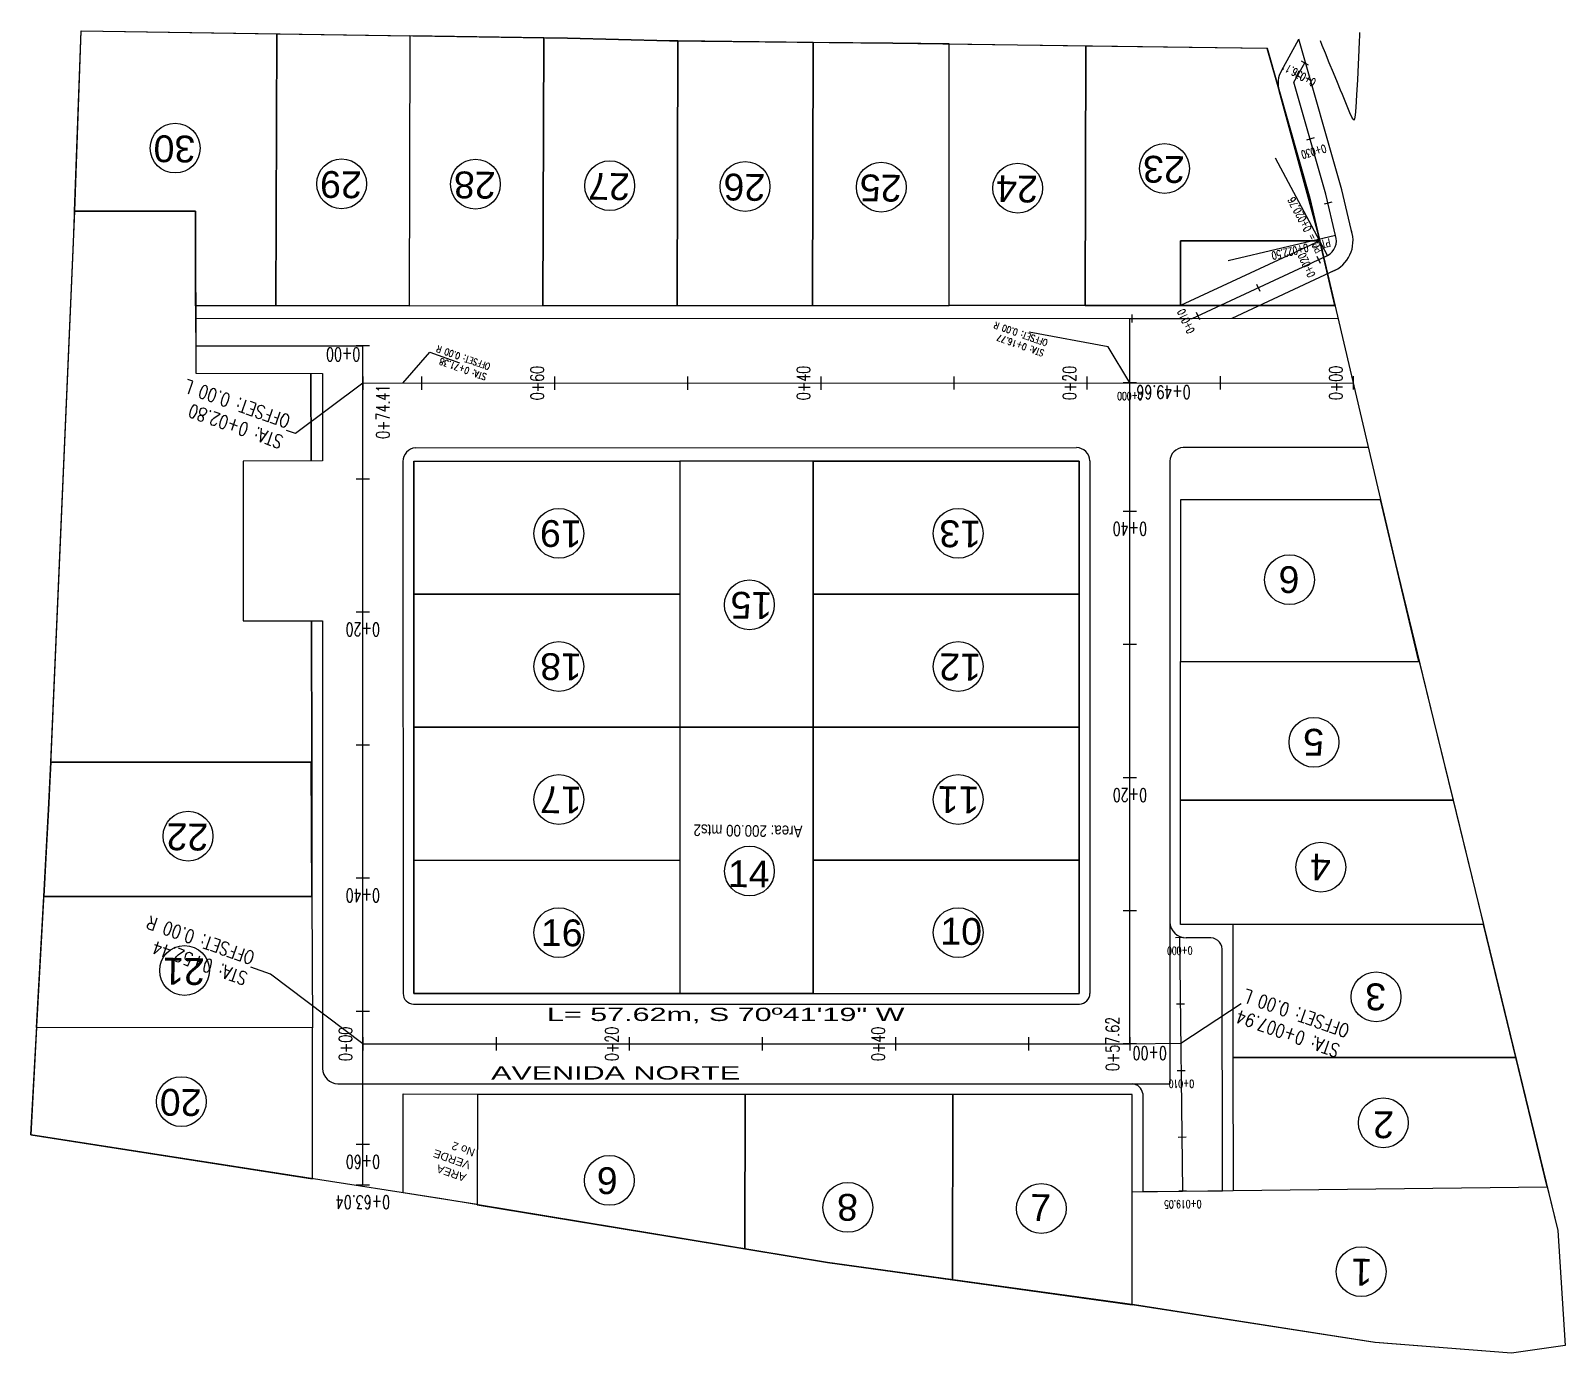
# Model space of a CAD drawing. Header units: metres. Extents: x 604533 to 608048, y 1310709 to 1311860.
# Drawn here: x 607032.5 to 607147.8, y 1311658.2 to 1311757.6 of the extents above; entities that cross this region are included whole.
import ezdxf
from ezdxf.enums import TextEntityAlignment as Align

# ---------------------------------------------------------------- set-up
doc = ezdxf.new("R2010")
doc.units = ezdxf.units.M
doc.header["$LTSCALE"] = 0.0254
doc.header["$MEASUREMENT"] = 0
for name, color, linetype in [('A CIVIL', 6, 'Continuous'), ('CVL_CUADCON_LIN', 8, 'Continuous'), ('EJE CALLE ESTE-TXT-ROAD-STAT', 7, 'Continuous'), ('EJE CALLE NORTE-TXT-ROAD-STAT', 7, 'Continuous'), ('EJE CALLE OESTE-TXT-ROAD-STAT', 7, 'Continuous'), ('EJE DE CANAL-TXT-ROAD-STAT', 7, 'Continuous'), ('EJE ED CALLE SUR-TXT-ROAD-STAT', 7, 'Continuous'), ('EJES', 30, 'Continuous'), ('LOTES', 3, 'Continuous'), ('perfiles', 3, 'Continuous'), ('POLIGONO', 4, 'Continuous'), ('ROTULOS LOTES', 1, 'Continuous'), ('STALBL', 7, 'Continuous'), ('STAPTS', 7, 'Continuous'), ('VENTANAS', 252, 'Continuous')]:
    doc.layers.add(name, color=color, linetype=linetype)
doc.styles.add('ALINEAMIENTO', font='romans.shx', dxfattribs={"width": 0.7, "height": 1})
doc.styles.add('ALINEAMIENTO 2', font='romans.shx', dxfattribs={"width": 0.7, "height": 0.6})
doc.styles.add('COTA ELE', font='romans.shx', dxfattribs={"height": 5})
doc.styles.add('ele lot', font='ARIALN.TTF', dxfattribs={"width": 0.7, "height": 0.75})
doc.styles.add('perfiles', font='romans.shx', dxfattribs={"width": 0.8, "height": 1})
doc.styles.add('ROTULOS', font='arial.ttf', dxfattribs={"height": 3})
doc.styles.get("Standard").update_dxf_attribs({"font": 'arial.ttf'})
doc.styles.add('TSN - Arial Narrow', font='ARIALN.TTF')
doc.dimstyles.new('COMEN PERFIL', dxfattribs={"dimscale": 40, "dimtxt": 5, "dimasz": 100, "dimexe": 0.005, "dimexo": 0.005, "dimgap": 0.005, "dimtad": 2, "dimzin": 0, "dimdsep": 46, "dimtxsty": 'COTA ELE', "dimcen": 0.09, "dimclrd": 1, "dimclre": 1, "dimclrt": 3, "dimadec": 0, "dimazin": 0, "dimtfac": 1, "dimtofl": 0, "dimtmove": 0, "dimatfit": 3, "dimldrblk": 'ARCHTICK', "dimfxl": 1, "dimtolj": 1, "dimtzin": 0, "dimarcsym": 0})
doc.dimstyles.new('LOTES', dxfattribs={"dimscale": 0.001, "dimtxt": 1, "dimasz": 100, "dimexe": 0.005, "dimexo": 0.005, "dimgap": 0.005, "dimtad": 2, "dimzin": 0, "dimdsep": 46, "dimtxsty": 'ALINEAMIENTO', "dimcen": 0.09, "dimclrd": 1, "dimclre": 1, "dimclrt": 3, "dimadec": 0, "dimazin": 0, "dimtfac": 1, "dimtofl": 0, "dimtmove": 0, "dimatfit": 3, "dimldrblk": 'ARCHTICK', "dimfxl": 1, "dimtolj": 1, "dimtzin": 0, "dimarcsym": 0})

# ---------------------------------------------------------------- blocks, each defined once
blk = doc.blocks.new('_ArchTick')
at = {"color": 0, "linetype": 'ByBlock', "const_width": 0.15}
blk.add_lwpolyline([(-0.5, -0.5), (0.5, 0.5)], dxfattribs=at)
blk = doc.blocks.new('lbl_tic')
blk.add_line((0, -0.04165), (0, 0.04165))
blk = doc.blocks.new('sta_tic')
blk.add_line((0, -0.04165), (0, 0.04165))

msp = doc.modelspace()

# ---------------------------------------------------------------- linework, layer by layer
for p, q in [((607051.014, 1311757.331), (607050.95, 1311736.897)), ((607044.918, 1311744.005), (607044.924, 1311731.825)), ((607044.922, 1311735.933), (607130.736, 1311735.95)), ((607044.922, 1311735.933), (607130.736, 1311735.95)), ((607044.924, 1311731.825), (607054.439, 1311731.791)), ((607054.439, 1311731.791), (607054.442, 1311725.239)), ((607061.428, 1311726.225), (607111.087, 1311726.235)), ((607133.013, 1311726.238), (607119.107, 1311726.237)), ((607054.442, 1311725.239), (607048.493, 1311725.225)), ((607048.493, 1311725.225), (607048.497, 1311713.209)), ((607060.494, 1311725.198), (607060.511, 1311685.228)), ((607061.299, 1311725.225, -100), (607081.299, 1311725.226, -100)), ((607061.299, 1311725.225, -100), (607061.301, 1311685.225, -100)), ((607091.299, 1311725.227, -100), (607081.299, 1311725.226, -100)), ((607081.299, 1311725.226, -100), (607081.3, 1311715.226, -100)), ((607091.299, 1311725.227, -100), (607111.299, 1311725.227, -100)), ((607091.299, 1311725.227, -100), (607091.3, 1311715.227, -100)), ((607111.299, 1311725.227, -100), (607111.3, 1311715.227, -100)), ((607112.104, 1311725.244), (607112.106, 1311685.226)), ((607118.107, 1311725.228), (607118.109, 1311678.436)), ((607061.3, 1311715.225, -100), (607081.3, 1311715.226, -100)), ((607081.3, 1311715.226, -100), (607081.3, 1311705.226, -100)), ((607091.3, 1311715.227, -100), (607111.3, 1311715.227, -100)), ((607091.3, 1311715.227, -100), (607091.3, 1311705.227, -100)), ((607111.3, 1311715.227, -100), (607111.3, 1311705.227, -100)), ((607048.497, 1311713.209), (607054.447, 1311713.224)), ((607054.447, 1311713.224), (607054.451, 1311702.599)), ((607061.3, 1311705.225, -100), (607081.3, 1311705.226, -100)), ((607091.3, 1311705.227, -100), (607081.3, 1311705.226, -100)), ((607081.3, 1311705.226, -100), (607081.3, 1311695.226, -100)), ((607091.3, 1311705.227, -100), (607111.3, 1311705.227, -100)), ((607091.3, 1311705.227, -100), (607091.3, 1311695.227, -100)), ((607111.3, 1311705.227, -100), (607111.3, 1311695.227, -100)), ((607033.898, 1311699.527, -100), (607034.032, 1311702.6, -100)), ((607034.032, 1311702.6, -100), (607053.645, 1311702.599, -100)), ((607053.645, 1311702.599, -100), (607053.646, 1311692.499, -100)), ((607054.451, 1311702.599), (607054.453, 1311679.577)), ((607033.511, 1311692.498, -100), (607033.898, 1311699.527, -100)), ((607061.3, 1311695.225, -100), (607081.3, 1311695.226, -100)), ((607081.3, 1311695.226, -100), (607081.301, 1311685.226, -100)), ((607091.3, 1311695.227, -100), (607111.3, 1311695.227, -100)), ((607091.3, 1311695.227, -100), (607091.301, 1311685.227, -100)), ((607111.3, 1311695.227, -100), (607111.301, 1311685.227, -100)), ((607053.646, 1311692.499, -100), (607033.511, 1311692.498, -100)), ((607121.005, 1311689.413), (607119.325, 1311689.413)), ((607122.067, 1311670.402), (607122.044, 1311688.561)), ((607061.301, 1311685.225, -100), (607081.301, 1311685.226, -100)), ((607091.301, 1311685.227, -100), (607081.301, 1311685.226, -100)), ((607091.301, 1311685.227, -100), (607111.301, 1311685.227, -100)), ((607061.295, 1311684.428), (607111.32, 1311684.426)), ((607055.605, 1311678.433), (607118.109, 1311678.436)), ((607116.071, 1311677.705), (607116.071, 1311670.334))]:
    msp.add_line(p, q)
at = {"ltscale": 20000}
for p, q in [((607053.586, 1311725.237, 113.103), (607053.569, 1311731.794, 174.833)), ((607053.645, 1311702.599, -100), (607053.617, 1311713.222, 0))]:
    msp.add_line(p, q, dxfattribs=at)
for points in [[(607050.945, 1311736.897), (607044.917, 1311736.895), (607044.914, 1311744.005), (607035.825, 1311744.007), (607036.318, 1311757.56), (607051.009, 1311757.331), (607050.945, 1311736.897)], [(607050.95, 1311736.897), (607044.921, 1311736.895), (607044.918, 1311744.005), (607035.83, 1311744.007), (607036.323, 1311757.56), (607051.014, 1311757.331), (607050.95, 1311736.897)], [(607060.95, 1311736.898), (607050.95, 1311736.896), (607051.014, 1311757.331), (607061.013, 1311757.174), (607060.95, 1311736.898)], [(607060.95, 1311736.898), (607071, 1311736.9), (607071.063, 1311757.017), (607061.013, 1311757.174), (607060.95, 1311736.898)], [(607081.152, 1311756.799), (607080.509, 1311756.806), (607072.849, 1311756.99), (607071.063, 1311757.017), (607071, 1311736.9), (607081.09, 1311736.902), (607081.152, 1311756.799)], [(607091.321, 1311756.685), (607081.152, 1311756.799), (607081.09, 1311736.902), (607091.26, 1311736.904), (607091.321, 1311756.685)], [(607091.26, 1311736.904), (607101.52, 1311736.906), (607101.526, 1311756.562), (607097.303, 1311756.618), (607091.321, 1311756.685), (607091.26, 1311736.904)], [(607111.742, 1311736.908), (607101.52, 1311736.906), (607101.526, 1311756.563), (607111.804, 1311756.428), (607111.742, 1311736.908)], [(607118.899, 1311736.91), (607111.737, 1311736.908), (607111.799, 1311756.428), (607125.403, 1311756.25), (607128.616, 1311744.975), (607128.616, 1311744.975), (607129.365, 1311741.78), (607118.898, 1311741.778), (607118.899, 1311736.91)], [(607118.899, 1311736.91), (607111.737, 1311736.908), (607111.799, 1311756.428), (607125.403, 1311756.25), (607128.616, 1311744.975), (607128.616, 1311744.975), (607129.365, 1311741.78), (607118.898, 1311741.778), (607118.899, 1311736.91)], [(607118.9, 1311710.157), (607136.841, 1311710.158), (607137.911, 1311705.754), (607139.384, 1311699.745), (607118.9, 1311699.743), (607118.9, 1311710.157)], [(607118.901, 1311690.413), (607118.9, 1311699.743), (607139.384, 1311699.745), (607141.049, 1311692.954), (607141.666, 1311690.415), (607118.901, 1311690.413)], [(607053.701, 1311682.649), (607032.969, 1311682.658), (607033.511, 1311692.498), (607053.646, 1311692.499), (607053.701, 1311682.649)], [(607032.525, 1311674.589), (607053.701, 1311671.3), (607053.701, 1311682.649), (607032.969, 1311682.658), (607032.525, 1311674.589)], [(607066.066, 1311669.353), (607086.168, 1311666.031), (607086.21, 1311677.636), (607066.101, 1311677.643), (607066.066, 1311669.353)], [(607101.781, 1311663.704), (607101.798, 1311677.631), (607086.21, 1311677.636), (607086.168, 1311666.031), (607092.383, 1311665.003), (607101.781, 1311663.704)], [(607115.267, 1311661.84), (607115.267, 1311670.322), (607115.266, 1311677.626), (607101.798, 1311677.631), (607101.781, 1311663.704), (607115.267, 1311661.84)], [(607115.267, 1311661.84), (607115.267, 1311670.322), (607122.866, 1311670.413), (607146.458, 1311670.697), (607147.257, 1311667.409), (607147.811, 1311658.771), (607143.763, 1311658.186), (607133.517, 1311659.005), (607115.267, 1311661.84)], [(607116.071, 1311670.331), (607122.067, 1311670.404)]]:
    msp.add_lwpolyline(points)
for points in [[(607048.497, 1311713.209), (607053.617, 1311713.222), (607053.645, 1311702.599), (607034.032, 1311702.6), (607035.83, 1311744.007), (607044.869, 1311744.005), (607044.924, 1311731.825), (607053.569, 1311731.794), (607053.586, 1311725.237), (607048.493, 1311725.225), (607048.497, 1311713.209), (607053.617, 1311713.222)], [(607061.3, 1311715.225), (607061.299, 1311725.225), (607081.299, 1311725.226), (607081.3, 1311715.226), (607061.3, 1311715.225)], [(607091.3, 1311705.227), (607091.299, 1311725.227), (607081.299, 1311725.226), (607081.3, 1311705.226), (607091.3, 1311705.227)], [(607111.3, 1311715.227), (607111.299, 1311725.227), (607091.299, 1311725.227), (607091.3, 1311715.227), (607111.3, 1311715.227)], [(607061.3, 1311705.225), (607061.3, 1311715.225), (607081.3, 1311715.226), (607081.3, 1311705.226), (607061.3, 1311705.225)], [(607111.3, 1311705.227), (607111.3, 1311715.227), (607091.3, 1311715.227), (607091.3, 1311705.227), (607111.3, 1311705.228)], [(607061.3, 1311695.225), (607061.3, 1311705.225), (607081.3, 1311705.226), (607081.301, 1311695.226), (607061.3, 1311695.225)], [(607091.301, 1311685.227), (607091.3, 1311705.227), (607081.3, 1311705.226), (607081.301, 1311685.226), (607091.301, 1311685.227)], [(607111.3, 1311695.227), (607111.3, 1311705.228), (607091.3, 1311705.227), (607091.301, 1311695.227), (607111.3, 1311695.227)], [(607061.301, 1311685.225), (607061.3, 1311695.225), (607081.301, 1311695.226), (607081.301, 1311685.226), (607061.301, 1311685.225)], [(607111.301, 1311685.227), (607111.3, 1311695.227), (607091.301, 1311695.227), (607091.301, 1311685.227), (607111.301, 1311685.227)], [(607066.066, 1311669.354), (607060.517, 1311670.242), (607060.514, 1311677.687), (607066.101, 1311677.663), (607066.066, 1311669.353)]]:
    msp.add_lwpolyline(points, dxfattribs=at)
at = {"elevation": -100}
msp.add_lwpolyline([(607130.506, 1311736.912), (607118.899, 1311736.91), (607118.898, 1311741.778), (607129.365, 1311741.78), (607130.506, 1311736.912)], dxfattribs=at)
for centre in [(607043.373, 1311748.74, -100), (607117.705, 1311747.202, -100), (607055.885, 1311746.054, -100), (607065.935, 1311746.023, -100), (607076.025, 1311745.914, -100), (607086.194, 1311745.858, -100), (607096.426, 1311745.798, -100), (607106.676, 1311745.732, -100), (607072.207, 1311719.791, -100), (607102.207, 1311719.793, -100), (607127.093, 1311716.312, -100), (607086.519, 1311714.422, -100), (607072.207, 1311709.791, -100), (607102.207, 1311709.793, -100), (607128.932, 1311704.094, -100), (607072.208, 1311699.791, -100), (607102.208, 1311699.793, -100), (607044.346, 1311697.043, -100), (607086.52, 1311694.422, -100), (607129.45, 1311694.711, -100), (607072.208, 1311689.791, -100), (607102.208, 1311689.793, -100), (607044.086, 1311686.943, -100), (607133.597, 1311684.965, -100), (607043.843, 1311677.097, -100), (607134.143, 1311675.498, -100), (607075.996, 1311671.178, -100), (607093.915, 1311669.148, -100), (607108.451, 1311669.064, -100), (607132.481, 1311664.32, -100)]:
    msp.add_circle(centre, 1.872)
for centre, radius, start, end in [((607061.541, 1311725.184), 1.047, 96.20389, 179.22788), ((607111.055, 1311725.184), 1.051, 3.2609, 88.2202), ((607119.154, 1311725.19), 1.048, 92.5672, 177.94142), ((607119.316, 1311690.622), 1.209, 181.75201, 270.42454), ((607121.101, 1311688.471), 0.947, 5.49013, 95.81986), ((607061.277, 1311685.195), 0.767, 177.55498, 271.3472), ((607111.265, 1311685.266), 0.842, 273.7755, 357.25991), ((607055.633, 1311679.614), 1.181, 181.73888, 268.68651), ((607115.218, 1311677.576), 0.862, 8.63323, 86.1582)]:
    msp.add_arc(centre, radius, start, end)
at = {"layer": 'A CIVIL'}
for p, q in [((607044.923, 1311733.873), (607057.507, 1311733.875)), ((607057.486, 1311670.831), (607057.467, 1311733.875)), ((607057.468, 1311731.08), (607131.874, 1311731.094)), ((607115.107, 1311681.431), (607115.105, 1311731.091)), ((607057.483, 1311681.431), (607115.107, 1311681.431))]:
    msp.add_line(p, q, dxfattribs=at)
at = {"layer": 'A CIVIL', "ltscale": 20000}
for p, q in [((607118.84, 1311689.413), (607119.069, 1311670.367)), ((607115.107, 1311681.431, -100), (607118.936, 1311681.477))]:
    msp.add_line(p, q, dxfattribs=at)
msp.add_lwpolyline([(607130.51, 1311736.914), (607128.616, 1311744.975), (607125.408, 1311756.25)], dxfattribs=at)
at = {"layer": 'CVL_CUADCON_LIN', "ltscale": 0.5, "flags": 128}
for points in [[(607118.899, 1311722.306), (607118.9, 1311710.157), (607136.821, 1311710.153), (607133.929, 1311722.308), (607118.899, 1311722.306)], [(607122.84, 1311690.413), (607122.84, 1311680.413), (607144.097, 1311680.414), (607141.666, 1311690.415), (607122.84, 1311690.413)], [(607122.84, 1311680.413), (607122.866, 1311670.413), (607146.458, 1311670.697), (607144.097, 1311680.414), (607122.84, 1311680.413)]]:
    msp.add_lwpolyline(points, dxfattribs=at)
at = {"layer": 'EJES', "ltscale": 20000}
for p, q in [((607126.484, 1311754.555, -100), (607127.807, 1311756.934, -100)), ((607126.302, 1311753.059, -100), (607129.365, 1311741.78, -100))]:
    msp.add_line(p, q, dxfattribs=at)
at = {"layer": 'EJES', "ltscale": 20000, "elevation": -100}
msp.add_lwpolyline([(607115.104, 1311731.091), (607115.103, 1311735.947), (607119.792, 1311735.948), (607129.961, 1311740.679, 0.3637158), (607130.557, 1311742.17), (607129.826, 1311745.289), (607127.432, 1311753.689), (607128.243, 1311755.146)], format="xyb", dxfattribs=at)
at = {"layer": 'EJES', "ltscale": 20000}
msp.add_arc((607128.232, 1311753.583, -100), 2, 150.9064, 195.19418, dxfattribs=at)
at = {"layer": 'LOTES', "ltscale": 20000}
for p, q in [((607129.365, 1311741.78, -100), (607118.899, 1311736.911, -100)), ((607130.515, 1311739.558, -100), (607122.757, 1311735.948, -100))]:
    msp.add_line(p, q, dxfattribs=at)
at = {"layer": 'LOTES', "ltscale": 20000, "elevation": -100}
msp.add_lwpolyline([(607131.834, 1311742.2), (607131.036, 1311745.603), (607127.807, 1311756.934)], dxfattribs=at)
at = {"layer": 'LOTES', "color": 0, "ltscale": 20000}
msp.add_lwpolyline([(607053.646, 1311692.499), (607053.589, 1311702.599), (607034.037, 1311702.6), (607033.516, 1311692.498), (607053.646, 1311692.499)], dxfattribs=at)
at = {"layer": 'LOTES', "ltscale": 20000}
msp.add_arc((607129.37, 1311741.78, -100), 2.5, 291.66766, 18.18097, dxfattribs=at)
at = {"layer": 'perfiles', "color": 1, "ltscale": 20000}
msp.add_line((607111.742, 1311736.908), (607130.51, 1311736.914), dxfattribs=at)
at = {"layer": 'POLIGONO', "ltscale": 20000}
msp.add_polyline3d([(607125.408, 1311756.25, 0), (607128.621, 1311744.975, 0), (607135.052, 1311717.536, 0), (607137.916, 1311705.754, 0), (607141.054, 1311692.954, 0), (607147.262, 1311667.409, 0), (607147.816, 1311658.771, 0), (607143.767, 1311658.185, 0), (607133.522, 1311659.005, 0), (607115.444, 1311661.817, 0), (607092.388, 1311665.003, 0), (607063.407, 1311669.793, 0), (607032.529, 1311674.589, 0), (607033.903, 1311699.527, 0), (607035.745, 1311741.653, 0), (607036.323, 1311757.56, 0), (607072.849, 1311756.99, 0), (607080.509, 1311756.806, 0), (607097.303, 1311756.618, 0), (607125.408, 1311756.25, 0)], dxfattribs=at)
at = {"layer": 'POLIGONO', "color": 6, "ltscale": 20000}
msp.add_polyline3d([(607132.36, 1311757.418, 0.5), (607132.356, 1311757.354, 0.5), (607132.347, 1311757.173, 0.5), (607132.329, 1311756.784, 0.5), (607132.298, 1311756.088, 0.5), (607132.25, 1311755.027, 0.5), (607132.194, 1311753.871, 0.5), (607132.133, 1311752.748, 0.5), (607132.069, 1311751.785, 0.5), (607132.018, 1311751.216, 0.5), (607131.98, 1311750.949, 0.5), (607131.955, 1311750.862, 0.5), (607131.943, 1311750.849, 0.5), (607131.922, 1311750.853, 0.5), (607131.871, 1311750.901, 0.5), (607131.776, 1311751.058, 0.5), (607131.623, 1311751.386, 0.5), (607131.416, 1311751.895, 0.5), (607131.223, 1311752.395, 0.5), (607131.077, 1311752.761, 0.5), (607130.936, 1311753.095, 0.5), (607130.698, 1311753.668, 0.5), (607130.402, 1311754.385, 0.5), (607130.087, 1311755.15, 0.5), (607129.791, 1311755.869, 0.5), (607129.553, 1311756.447, 0.5), (607129.412, 1311756.789, 0.5)], dxfattribs=at)
at = {"layer": 'STAPTS', "ltscale": 20000}
for p, q in [((607129.961, 1311740.679, -100), (607126.035, 1311747.991, -100)), ((607130.557, 1311742.17, -100), (607122.476, 1311740.276, -100))]:
    msp.add_line(p, q, dxfattribs=at)

# ---------------------------------------------------------------- block references
at = {"layer": 'EJE CALLE ESTE-TXT-ROAD-STAT', "ltscale": 20000, "xscale": 12.00480192097931, "yscale": 12.00480192083015, "zscale": 12.0048019207683, "rotation": 90.01744373754154}
for name, p in [('lbl_tic', (607057.467, 1311733.875, -100)), ('sta_tic', (607057.47, 1311723.875, -100)), ('lbl_tic', (607057.473, 1311713.875, -100)), ('sta_tic', (607057.476, 1311703.875, -100)), ('lbl_tic', (607057.479, 1311693.875, -100)), ('sta_tic', (607057.482, 1311683.875, -100)), ('lbl_tic', (607057.485, 1311673.875, -100)), ('lbl_tic', (607057.486, 1311670.831, -100))]:
    msp.add_blockref(name, p, dxfattribs=at)
at = {"layer": 'EJE CALLE NORTE-TXT-ROAD-STAT', "ltscale": 20000, "xscale": 12.00480192084797, "yscale": 12.00480192083015, "zscale": 12.0048019207683, "rotation": 180}
for name, p in [('lbl_tic', (607057.483, 1311681.431, -100)), ('sta_tic', (607067.483, 1311681.431, -100)), ('lbl_tic', (607077.483, 1311681.431, -100)), ('sta_tic', (607087.483, 1311681.431, -100)), ('lbl_tic', (607097.483, 1311681.431, -100)), ('sta_tic', (607107.483, 1311681.431, -100)), ('lbl_tic', (607115.107, 1311681.431, -100))]:
    msp.add_blockref(name, p, dxfattribs=at)
at = {"layer": 'EJE CALLE OESTE-TXT-ROAD-STAT', "ltscale": 20000, "xscale": 12.004801920629, "yscale": 12.00480192083015, "zscale": 12.0048019207683, "rotation": 90.002719049235}
for name, p in [('lbl_tic', (607115.105, 1311731.091, -100)), ('lbl_tic', (607115.105, 1311721.431, -100)), ('sta_tic', (607115.106, 1311711.431, -100)), ('lbl_tic', (607115.106, 1311701.431, -100)), ('sta_tic', (607115.107, 1311691.431, -100)), ('lbl_tic', (607115.107, 1311681.431, -100))]:
    msp.add_blockref(name, p, dxfattribs=at)
at = {"layer": 'EJE DE CANAL-TXT-ROAD-STAT', "ltscale": 20000, "xscale": 12.00480192059632, "yscale": 12.00480192083015, "zscale": 12.0048019207683, "rotation": 90.003637710036}
msp.add_blockref('lbl_tic', (607115.105, 1311731.091, -100), dxfattribs=at)
at = {"layer": 'EJE ED CALLE SUR-TXT-ROAD-STAT', "ltscale": 20000, "xscale": 12.00480192082828, "yscale": 12.00480192083015, "zscale": 12.0048019207683, "rotation": 180.0109692433304}
for name, p in [('lbl_tic', (607057.468, 1311731.08, -100)), ('sta_tic', (607061.874, 1311731.081, -100)), ('lbl_tic', (607071.874, 1311731.083, -100)), ('sta_tic', (607081.874, 1311731.085, -100)), ('lbl_tic', (607091.874, 1311731.087, -100)), ('sta_tic', (607101.874, 1311731.089, -100)), ('lbl_tic', (607111.874, 1311731.09, -100)), ('sta_tic', (607121.874, 1311731.092, -100)), ('lbl_tic', (607131.874, 1311731.094, -100))]:
    msp.add_blockref(name, p, dxfattribs=at)
at = {"layer": 'STALBL', "ltscale": 20000, "yscale": 7.202881152441, "zscale": 7.202881152460989}
for name, p, xscale, rotation in [('lbl_tic', (607128.243, 1311755.146, -100), 7.202881152313983, 240.9064030703242), ('sta_tic', (607127.703, 1311754.176, -100), 7.202881152313983, 240.9064030703242), ('lbl_tic', (607128.65, 1311749.417, -100), 7.202881152376685, 105.9064030690209), ('sta_tic', (607129.988, 1311744.6, -100), 7.202881152401511, 103.1922000410876), ('lbl_tic', (607129.272, 1311740.358, -100), 7.202881152580166, 204.9500554647199), ('sta_tic', (607124.738, 1311738.249, -100), 7.202881152580166, 204.9500554647199), ('lbl_tic', (607120.205, 1311736.14, -100), 7.202881152580166, 204.9500554647199), ('sta_tic', (607115.247, 1311735.947, -100), 7.202881152496984, 180.0109692440713), ('lbl_tic', (607115.104, 1311731.091, -100), 7.202881152496984, 90.01096924407125), ('lbl_tic', (607118.84, 1311689.413, -100), 7.202881152426867, 90.6886260336685), ('sta_tic', (607118.9, 1311684.413, -100), 7.202881152426867, 90.6886260336685), ('lbl_tic', (607118.961, 1311679.414, -100), 7.202881152426867, 90.6886260336685), ('sta_tic', (607119.021, 1311674.414, -100), 7.202881152426867, 90.6886260336685), ('lbl_tic', (607119.069, 1311670.367, -100), 7.202881152426867, 90.6886260336685)]:
    msp.add_blockref(name, p, dxfattribs=dict(at, xscale=xscale, rotation=rotation))

# ---------------------------------------------------------------- texts
at = {"linetype": 'Continuous', "lineweight": 25, "ltscale": 0.1, "insert": (607092.245, 1311696.928, -100), "char_height": 0.87404, "width": 14.13316, "attachment_point": 1, "rotation": 179.26404, "style": 'TSN - Arial Narrow'}
msp.add_mtext('\\pi-2.62211,l4.37019,t4.37019;Area: 200.00 mts2', dxfattribs=at)
at = {"ltscale": 20000, "insert": (607065.103, 1311671.061, -100), "char_height": 0.6, "width": 4.41792, "attachment_point": 1, "rotation": 160.68858}
msp.add_mtext('AREA VERDE \\PNo 2', dxfattribs=at)
at = {"layer": 'A CIVIL', "ltscale": 20000, "style": 'perfiles', "width": 0.8}
msp.add_text('OFFSET: 0.00 L', height=1, rotation=160.68858, dxfattribs=at).set_placement((607123.531, 1311684.62, -100), align=Align.TOP_RIGHT)
msp.add_text('STA: 0+007.94', height=1, rotation=160.68858, dxfattribs=at).set_placement((607123.421, 1311684.305, -100), align=Align.BOTTOM_RIGHT)
at = {"layer": 'EJE CALLE ESTE-TXT-ROAD-STAT', "ltscale": 20000, "style": 'ALINEAMIENTO', "width": 0.7}
for s, p in [('0+00', (607055.998, 1311734.042, -100)), ('0+20', (607057.473, 1311713.375, -100)), ('0+40', (607057.479, 1311693.375, -100)), ('0+60', (607057.485, 1311673.375, -100)), ('0+63.04', (607057.486, 1311670.331, -100))]:
    msp.add_text(s, height=1, rotation=180.01744, dxfattribs=at).set_placement(p, align=Align.BOTTOM_CENTER)
at = {"layer": 'EJE CALLE NORTE-TXT-ROAD-STAT', "ltscale": 20000, "style": 'ALINEAMIENTO', "width": 0.7}
for s, p in [('0+57.62', (607114.607, 1311681.431, -100)), ('0+00', (607056.983, 1311681.431, -100)), ('0+20', (607076.983, 1311681.431, -100)), ('0+40', (607096.983, 1311681.431, -100))]:
    msp.add_text(s, height=1, rotation=90, dxfattribs=at).set_placement(p, align=Align.BOTTOM_CENTER)
at = {"layer": 'EJE CALLE OESTE-TXT-ROAD-STAT', "ltscale": 20000, "style": 'ALINEAMIENTO', "width": 0.7}
for s, p in [('0+49.66', (607117.631, 1311731.2, -100)), ('0+40', (607115.105, 1311720.931, -100)), ('0+20', (607115.106, 1311700.931, -100)), ('0+00', (607116.595, 1311681.527, -100))]:
    msp.add_text(s, height=1, rotation=180.00272, dxfattribs=at).set_placement(p, align=Align.BOTTOM_CENTER)
at = {"layer": 'EJE ED CALLE SUR-TXT-ROAD-STAT', "ltscale": 20000, "style": 'ALINEAMIENTO', "width": 0.7}
for s, p in [('0+60', (607071.374, 1311731.083, -100)), ('0+40', (607091.374, 1311731.087, -100)), ('0+20', (607111.374, 1311731.09, -100)), ('0+00', (607131.374, 1311731.094, -100)), ('0+74.41', (607059.791, 1311728.932, -100))]:
    msp.add_text(s, height=1, rotation=90.01097, dxfattribs=at).set_placement(p, align=Align.BOTTOM_CENTER)
at = {"layer": 'perfiles', "ltscale": 20000, "style": 'perfiles', "width": 0.8}
for s, height, p in [('OFFSET: 0.00 R', 0.5, (607108.815, 1311733.838, -100)), ('OFFSET: 0.00 L', 1, (607051.787, 1311727.68, -100)), ('OFFSET: 0.00 R', 1, (607049.107, 1311687.363, -100))]:
    msp.add_text(s, height=height, rotation=160.68858, dxfattribs=at).set_placement(p, align=Align.TOP_LEFT)
for s, height, p in [('STA: 0+16.77', 0.5, (607108.759, 1311733.681, -100)), ('STA: 0+02.80', 1, (607051.677, 1311727.366, -100)), ('STA: 0+52.44', 1, (607048.997, 1311687.049, -100))]:
    msp.add_text(s, height=height, rotation=160.68858, dxfattribs=at).set_placement(p, align=Align.BOTTOM_LEFT)
at = {"layer": 'perfiles', "color": 1, "ltscale": 20000, "style": 'perfiles', "width": 0.8}
msp.add_text('OFFSET: 0.00 R', height=0.5, rotation=160.68858, dxfattribs=at).set_placement((607066.931, 1311732.054, -100), align=Align.TOP_LEFT)
msp.add_text('STA: 0+71.38', height=0.5, rotation=160.68858, dxfattribs=at).set_placement((607066.876, 1311731.897, -100), align=Align.BOTTOM_LEFT)
at = {"layer": 'ROTULOS LOTES', "style": 'ROTULOS'}
for s, height, rotation, p in [('30', 2.0142, 179.26404, (607044.901, 1311749.667, -100)), ('23', 2.0142, 179.26404, (607119.233, 1311748.128, -100)), ('29', 2.0142, 179.26404, (607057.413, 1311746.98, -100)), ('28', 2.0142, 179.26404, (607067.463, 1311746.949, -100)), ('27', 2.0142, 179.26404, (607077.552, 1311746.841, -100)), ('26', 2.0142, 179.26404, (607087.722, 1311746.784, -100)), ('25', 2.0142, 179.26404, (607097.954, 1311746.724, -100)), ('24', 2.0142, 179.26404, (607108.204, 1311746.658, -100)), ('19', 2.0142, 179.26404, (607073.936, 1311720.756, -100)), ('13', 2.0142, 179.26404, (607103.932, 1311720.737, -100)), ('6', 2.014, 179.26404, (607127.857, 1311717.312, -100)), ('15', 2.0142, 179.26404, (607088.245, 1311715.367, -100)), ('18', 2.0142, 179.26404, (607073.937, 1311710.756, -100)), ('12', 2.0142, 179.26404, (607103.933, 1311710.737, -100)), ('5', 2.014, 179.26404, (607129.697, 1311705.095, -100)), ('17', 2.0142, 179.26404, (607073.937, 1311700.756, -100)), ('11', 2.0142, 179.26404, (607103.809, 1311700.763, -100)), ('22', 2.0142, 179.26404, (607045.874, 1311697.97, -100)), ('14', 2.0142, 359.26404, (607084.894, 1311693.224, -100)), ('4', 2.014, 179.26404, (607130.215, 1311695.712, -100)), ('16', 2.0142, 359.26404, (607070.846, 1311688.8, -100)), ('10', 2.0142, 359.26404, (607100.853, 1311688.904, -100)), ('21', 2.0142, 179.26404, (607045.614, 1311687.869, -100)), ('3', 2.014, 179.26404, (607134.362, 1311685.966, -100)), ('20', 2.0142, 179.26404, (607045.37, 1311678.024, -100)), ('2', 2.014, 179.26404, (607134.953, 1311676.356, -100)), ('9', 2.014, 359.26404, (607075.039, 1311670.158, -100)), ('8', 2.014, 179.26404, (607094.68, 1311670.149, -100)), ('7', 2.014, 359.26404, (607107.595, 1311668.135, -100)), ('1', 2.014, 179.26404, (607133.325, 1311665.277, -100))]:
    msp.add_text(s, height=height, rotation=rotation, dxfattribs=at).set_placement(p)
at = {"layer": 'STALBL', "ltscale": 20000, "style": 'ALINEAMIENTO 2', "width": 0.7}
for s, rotation, p in [('0+036.11', 150.9064, (607128, 1311754.709, -100)), ('0+030', 195.9064, (607128.787, 1311748.936, -100)), ('0+020', 114.95006, (607128.818, 1311740.147, -100)), ('0+010', 114.95006, (607119.752, 1311735.929, -100)), ('0+000', 180.01097, (607115.104, 1311730.591, -100)), ('0+000', 180.68863, (607118.846, 1311688.913, -100)), ('0+010', 180.68863, (607118.967, 1311678.914, -100)), ('0+019.05', 180.68863, (607119.075, 1311669.868, -100))]:
    msp.add_text(s, height=0.6, rotation=rotation, dxfattribs=at).set_placement(p, align=Align.BOTTOM_CENTER)
at = {"layer": 'STAPTS', "ltscale": 20000, "style": 'ALINEAMIENTO 2', "width": 0.7}
for s, rotation, p in [('PC = 0+020.76', 118.23246, (607129.79, 1311741.155, -100)), ('PT = 0+022.50', 193.1922, (607130.053, 1311742.129, -100))]:
    msp.add_text(s, height=0.6, rotation=rotation, dxfattribs=at).set_placement(p, align=Align.BOTTOM_LEFT)
at = {"layer": 'VENTANAS', "color": 1, "ltscale": 20000, "style": 'ele lot', "width": 2}
for s, p in [(' L= 57.62m, S 70º41\'19" W', (607070.672, 1311683.153, -100)), ('AVENIDA NORTE', (607067.116, 1311678.756, -100))]:
    msp.add_text(s, height=1, dxfattribs=at).set_placement(p)

# ---------------------------------------------------------------- leaders
at = {"layer": 'A CIVIL', "ltscale": 20000}
msp.add_leader([(607118.936, 1311681.477), (607123.476, 1311684.462)], dimstyle='LOTES', dxfattribs=at)
at = {"layer": 'perfiles', "ltscale": 20000}
for points in [[(607115.105, 1311731.091, -100), (607113.474, 1311733.8, -100), (607107.535, 1311734.911, -100)], [(607057.468, 1311731.08, -100), (607052.412, 1311727.284, -100), (607051.732, 1311727.523, -100)], [(607057.483, 1311681.431), (607050.548, 1311686.682), (607049.052, 1311687.206)]]:
    msp.add_leader(points, dimstyle='COMEN PERFIL', override={"dimscale": 0.001, "dimtxt": 0.6, "dimtxsty": 'ALINEAMIENTO'}, dxfattribs=at)
at = {"layer": 'perfiles', "color": 1, "ltscale": 20000}
msp.add_leader([(607060.493, 1311731.081), (607062.516, 1311733.396), (607064.748, 1311732.608)], dimstyle='COMEN PERFIL', override={"dimscale": 0.001, "dimtxt": 0.6, "dimtxsty": 'ALINEAMIENTO'}, dxfattribs=at)

doc.saveas('drawing.dxf')
